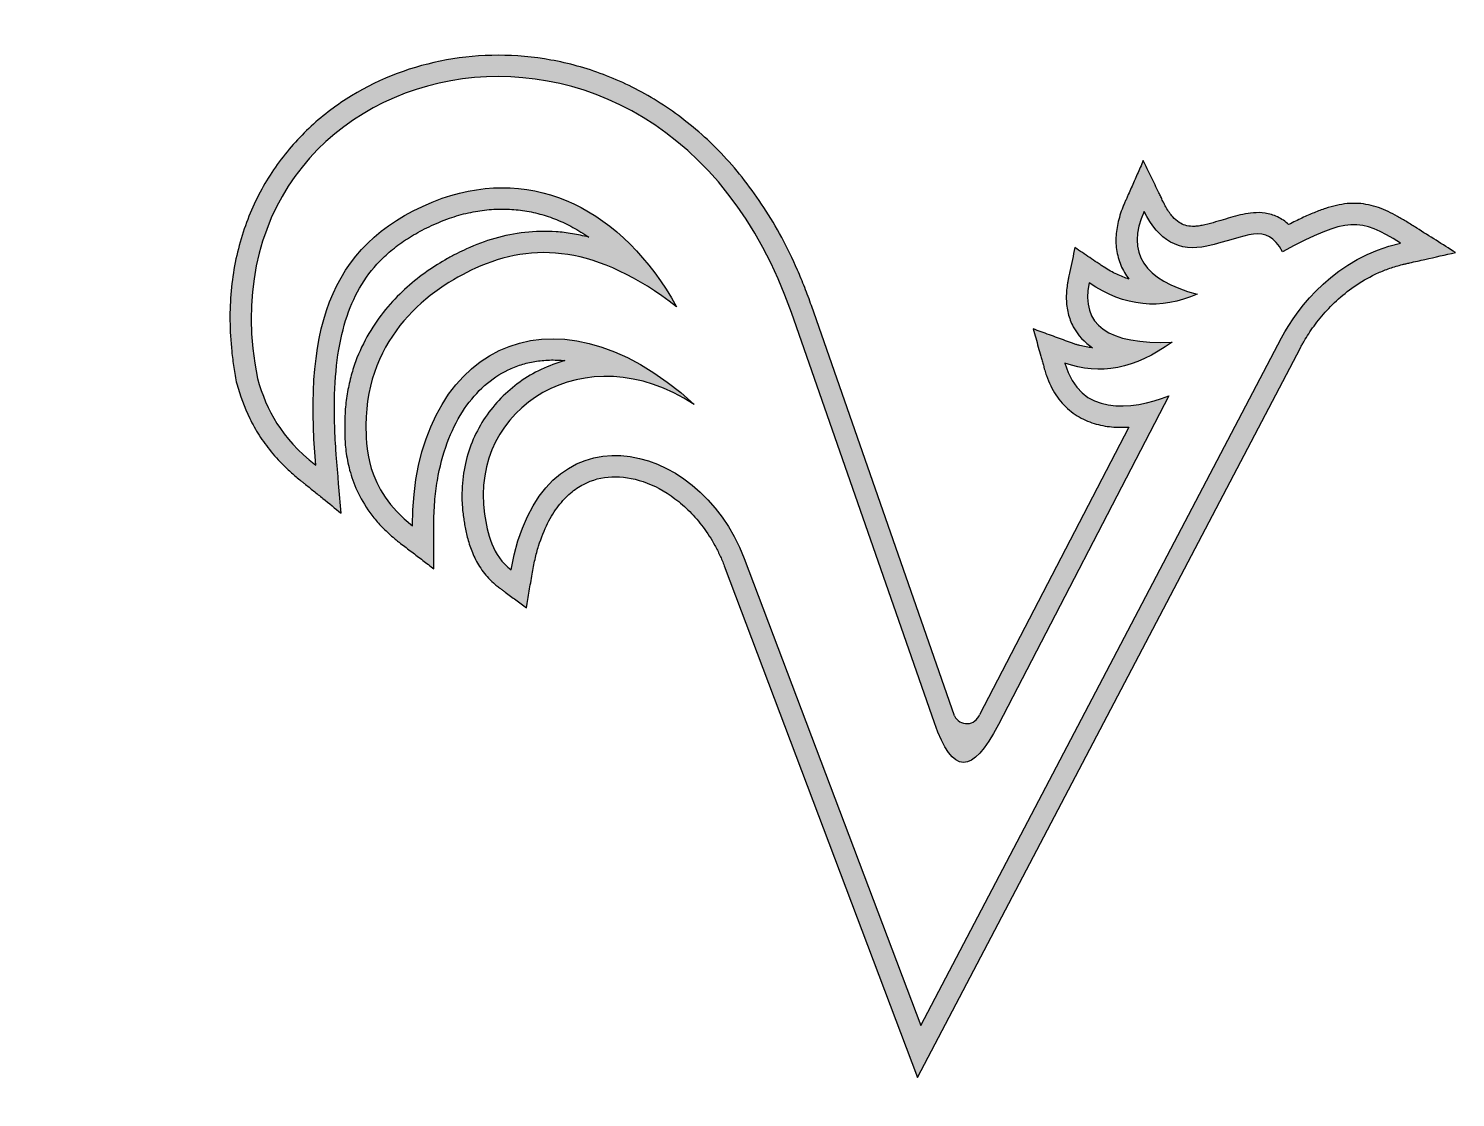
# Model space of a CAD drawing. Header units: millimetres. Extents: x 28 to 615, y 11 to 568.
# Drawn here: x 240.2 to 421.3, y 130.2 to 265.8 of the extents above; entities that cross this region are included whole.
import ezdxf

# ---------------------------------------------------------------- set-up
doc = ezdxf.new("R2010")
doc.units = ezdxf.units.MM
doc.styles.add('SLDTEXTSTYLE0', font='TXT', dxfattribs={"width": 0.605})
doc.dimstyles.new('SLDDIMSTYLE0', dxfattribs={"dimtxt": 12.8415934245, "dimasz": 10, "dimexe": 0, "dimexo": 0.0625, "dimgap": 3.2103983561, "dimtad": 1, "dimdec": 1, "dimrnd": 1e-09, "dimzin": 12, "dimdsep": 46, "dimtxsty": 'SLDTEXTSTYLE0', "dimsah": 1, "dimcen": 0.09, "dimadec": 0, "dimazin": 3, "dimtfac": 1, "dimtdec": 1, "dimtofl": 0, "dimtmove": 0, "dimatfit": 3, "dimfxl": 1, "dimfrac": 2, "dimtolj": 1, "dimtzin": 12, "dimarcsym": 0})

# ---------------------------------------------------------------- blocks, each defined once
blk = doc.blocks.new('_D')
at = {"color": 7, "linetype": 'Continuous', "lineweight": 0}
for p, q in [((235.3420501819, 567.5176386638), (43.9717775261, 567.5176386638)), ((44.9717775261, 35.8140047823), (44.9717775261, 567.5176386638)), ((65.4150593649, 35.8140047823), (43.9717775261, 35.8140047823))]:
    blk.add_line(p, q, dxfattribs=at)
for points in [[(44.9717775261, 567.5176386638), (42.4717775261, 557.5176386638), (47.4717775261, 557.5176386638)], [(44.9717775261, 35.8140047823), (47.4717775261, 45.8140047823), (42.4717775261, 45.8140047823)]]:
    blk.add_solid(points, dxfattribs=at)
at = {"color": 7, "linetype": 'Continuous', "lineweight": 0, "insert": (27.9184853192, 280.1855704345, 0.1), "char_height": 13.2291666667, "attachment_point": 1, "rotation": 90, "style": 'SLDTEXTSTYLE0'}
blk.add_mtext('531.7', dxfattribs=at)

msp = doc.modelspace()

# ---------------------------------------------------------------- hatches: boundary and pattern name
at = {"linetype": 'Continuous'}
h = msp.add_hatch(color=7, dxfattribs=at)
edge = h.paths.add_edge_path(flags=0)
edge.add_spline(control_points=[(367.71297342689, 227.7189013749388), (367.9276911900226, 226.9493098436955), (368.2499023434165, 225.7944671670845), (368.6253445752769, 224.4487445401496), (368.8405555369578, 223.6774832831707), (368.9734931199, 223.2007577612631), (369.069697772102, 222.8563911637461), (369.11974547812, 222.6762885340796), (369.1882993387595, 222.433533241014), (369.2767462886083, 222.1453258468203), (369.5068454235275, 221.4598940838229), (370.0911115276176, 220.0609614003703), (371.3206382046513, 218.2130883400067), (373.2561438761666, 216.596119048517), (375.4345116944226, 215.633163370367), (377.6674338122879, 215.2245101228931), (379.114632316049, 215.223645523047), (379.840918875139, 215.2731911390887)], knot_values=[0.341997511244046, 0.341997511244046, 0.341997511244046, 0.341997511244046, 0.4553556624137721, 0.5120347379986353, 0.5403742757910669, 0.5687138135834985, 0.5828835824797144, 0.5899684669278223, 0.5970533513759301, 0.6112231202721459, 0.6253928891683617, 0.6820719647532247, 0.795430115922951, 0.9087882670926772, 1.022146418262404, 1.13550456943213, 1.248862720601856, 1.248862720601856, 1.248862720601856, 1.248862720601856], weights=[1, 1, 1, 1, 1, 1, 1, 1, 1, 1, 1, 1, 1, 1, 1, 1, 1, 1], degree=3, periodic=0)
edge.add_line((379.840918875139, 215.2731911390887), (360.9001713160018, 178.7818727730696))
edge.add_arc((359.288203212357, 179.3620480130489), 1.71319715043359, 205.4371810931767, 340.20531746020134, ccw=False)
edge.add_line((357.7410889568948, 178.6261934371987), (339.5770170699416, 230.6691429840889))
edge.add_spline(control_points=[(339.5770170699416, 230.6691429840889), (339.3082404513255, 231.4392371292357), (338.7365476110996, 232.9832189717141), (337.5193732727603, 235.9160813469359), (335.8379542515594, 239.3712287468658), (333.5921530595708, 243.1585606394472), (330.3171276344754, 247.742587064756), (325.7497656042708, 252.6021141814266), (319.6847348773861, 257.0656815423898), (313.2187337730629, 260.1931191077771), (304.3074391925635, 262.6389354386796), (293.0758123242651, 262.5919735849721), (282.8525997027467, 258.7541831764962), (275.9659079944192, 253.5923689709191), (271.6342139829206, 248.7241460838564), (268.3291150233578, 242.9231643866693), (266.5893669568169, 237.3836892908119), (265.8915293503155, 232.5795884392863), (265.7332362369272, 228.8034349026745), (265.921640802922, 225.5205344291589), (266.2695466519031, 222.8216990963794), (266.5160552673806, 221.442307684486), (266.6503718537575, 220.760117503983)], knot_values=[-0.001057859506281, -0.001057859506281, -0.001057859506281, -0.001057859506281, 0.0145836695485047, 0.0302251986032904, 0.0615082567128616, 0.0927913148224328, 0.1240743729320041, 0.1866404891511468, 0.2492066053702893, 0.3117727215894319, 0.3743388378085744, 0.4994710702468596, 0.6246033026851446, 0.6871694189042872, 0.7497355351234297, 0.8123016513425723, 0.8748677675617148, 0.9061508256712861, 0.9374338837808573, 0.9687169418904287, 0.9843584709452143, 0.9999999999999999, 0.9999999999999999, 0.9999999999999999, 0.9999999999999999], weights=[1, 1, 1, 1, 1, 1, 1, 1, 1, 1, 1, 1, 1, 1, 1, 1, 1, 1, 1, 1, 1, 1, 1], degree=3, periodic=0)
edge.add_spline(control_points=[(266.6503718537575, 220.760117503983), (267.1056633910129, 219.2582564759739), (267.8749524090289, 217.0597464066005), (269.4510433659374, 214.2159467747806), (270.9684001953286, 212.1363347591885), (272.5468606322838, 210.446367714674), (273.8442906712084, 209.2657853409463), (274.5354045961659, 208.6800713307973), (274.9574534271053, 208.3353672605123), (275.536021934746, 207.8696642270885), (276.4144940652324, 207.1596216940159), (277.9682732958325, 205.9059230493485), (279.1353962440922, 204.963714247669), (279.9130807595299, 204.3360050061447)], knot_values=[-0.3622637008696322, -0.3622637008696322, -0.3622637008696322, -0.3622637008696322, -0.0191053914635262, 0.1524737632395269, 0.3240529179425798, 0.4956320726456329, 0.5814216499971594, 0.6243164386729227, 0.6457638330108043, 0.667211227348686, 0.7530008047002125, 0.838790382051739, 1.010369536754792, 1.010369536754792, 1.010369536754792, 1.010369536754792], weights=[1, 1, 1, 1, 1, 1, 1, 1, 1, 1, 1, 1, 1, 1], degree=3, periodic=0)
edge.add_spline(control_points=[(279.9130807595299, 204.3360050061447), (279.804904439299, 205.5997213316389), (279.6432746390474, 207.4901878956443), (279.4252295183337, 210.0312416779286), (279.2156467988806, 212.5041898037333), (279.0608114670418, 215.408776440535), (279.0197802742212, 219.7590279883751), (279.3890335667793, 224.5963686147667), (280.5358877444447, 229.4722129500404), (282.4005464845053, 233.4827793906674), (284.6016742165172, 236.2390099240824), (286.8415832586348, 238.173740069704), (288.7877687433377, 239.4974272952585), (290.6572308057962, 240.49898000935), (292.298588043126, 241.233696490889), (293.1905523440533, 241.5865893375145), (293.632848240391, 241.7512395549334)], knot_values=[0.0007736218407074, 0.0007736218407074, 0.0007736218407074, 0.0007736218407074, 0.0704725187463429, 0.1053219671991608, 0.1401714156519785, 0.2098703125576141, 0.2795692094632498, 0.4189670032745211, 0.5583647970857922, 0.6977625908970634, 0.8371603847083345, 0.9068592816139701, 0.9765581785196058, 1.046257075425241, 1.081106523878059, 1.115955972330877, 1.115955972330877, 1.115955972330877, 1.115955972330877], weights=[1, 1, 1, 1, 1, 1, 1, 1, 1, 1, 1, 1, 1, 1, 1, 1, 1], degree=3, periodic=0)
edge.add_spline(control_points=[(293.6328482403909, 241.7512395549334), (294.0336085642415, 241.8887478192991), (294.850872615059, 242.1445968718099), (296.4455865917833, 242.5470327298692), (298.4101108153611, 242.8657784267756), (300.7052303062692, 242.961419972738), (302.9433325277948, 242.7817821719688), (305.1244878626898, 242.3339660374222), (307.2532286429628, 241.6192322822664), (309.3164300875345, 240.6464716320321), (310.6746026310894, 239.8051696120195), (311.3208048122012, 239.3552622338997)], knot_values=[0.3838994190909194, 0.3838994190909194, 0.3838994190909194, 0.3838994190909194, 0.4223468327520711, 0.4607942464132228, 0.537689073735526, 0.6145839010578292, 0.6914787283801326, 0.7683735557024358, 0.8452683830247391, 0.9221632103470424, 0.9990580376693456, 0.9990580376693456, 0.9990580376693456, 0.9990580376693456], weights=[1, 1, 1, 1, 1, 1, 1, 1, 1, 1, 1, 1], degree=3, periodic=0)
edge.add_spline(control_points=[(311.3208048122012, 239.3552622338997), (310.6339143794507, 239.5311660952834), (309.2280414909246, 239.8268594232015), (306.5049108653618, 240.1456613246638), (303.178475392147, 240.0723348064426), (299.3819212685678, 239.2982377373571), (296.9796631414977, 238.3924047649295), (295.8144664934407, 237.862183936037)], knot_values=[-7.9328832711e-06, -7.9328832711e-06, -7.9328832711e-06, -7.9328832711e-06, 0.0722655267129088, 0.1445389863090887, 0.2890859055014485, 0.4336328246938083, 0.578179743886168, 0.578179743886168, 0.578179743886168, 0.578179743886168], weights=[1, 1, 1, 1, 1, 1, 1, 1], degree=3, periodic=0)
edge.add_spline(control_points=[(295.8144664934408, 237.862183936037), (295.4151570252668, 237.6804104095207), (294.6425811702015, 237.3097481153924), (292.9825828220193, 236.4255322997495), (290.8394218231941, 235.0911569248354), (288.2492514251323, 233.0692339772037), (285.7837710102287, 230.5900783921484), (283.5864821383254, 227.6141407069428), (282.1128404580642, 224.6991612375768), (281.2303584548601, 222.105941754305), (280.7359874289581, 220.0340309464158), (280.478465394074, 218.2017385787152), (280.3730756782829, 216.680409583707), (280.3551249290288, 215.8912167503484), (280.3551249290288, 215.5000352077175)], knot_values=[0, 0, 0, 0, 0.0625006446083841, 0.1250012892167682, 0.2500025784335365, 0.3750038676503047, 0.5000051568670729, 0.6250064460838411, 0.7500077353006094, 0.8125083799089935, 0.8750090245173776, 0.9375096691257617, 0.9687599914299538, 1.000010313734146, 1.000010313734146, 1.000010313734146, 1.000010313734146], weights=[1, 1, 1, 1, 1, 1, 1, 1, 1, 1, 1, 1, 1, 1, 1], degree=3, periodic=0)
edge.add_spline(control_points=[(280.3551249290288, 215.5000352077175), (280.3551249290288, 215.4093752815195), (280.3546588373972, 215.2406186946789), (280.3547677701932, 214.8026010564404), (280.3631645500869, 214.158020469658), (280.4076887195134, 213.2376216832948), (280.5418998808905, 211.8511861364192), (280.9047201047267, 209.8609928522264), (281.8306927613939, 207.20119894877), (283.1520224265704, 204.8914668448844), (284.6066274784608, 203.0761105912892), (285.6887246753613, 201.9748115740491), (286.547388692663, 201.2255427187081), (286.9953436886817, 200.8626581689383), (287.2682851072684, 200.6500905609727), (287.6294304093441, 200.3751270010656), (288.1514509263109, 199.975735354003), (289.0941706697949, 199.2559750064634), (290.2674988253604, 198.3596355228283), (291.207706957063, 197.6415396461558), (291.6776178220079, 197.2826197440401)], knot_values=[-0.2389591193733929, -0.2389591193733929, -0.2389591193733929, -0.2389591193733929, -0.2002416468929745, -0.1615241744125559, -0.0840892294517189, -0.0066542844908817, 0.0707806604699553, 0.2256505503916295, 0.3805204403133035, 0.5353903302349776, 0.6128252751958148, 0.6902602201566517, 0.7289776926370704, 0.7483364288772796, 0.7580157969973842, 0.7676951651174888, 0.8064126375979075, 0.845130110078326, 0.9225650550391631, 1, 1, 1, 1], weights=[1, 1, 1, 1, 1, 1, 1, 1, 1, 1, 1, 1, 1, 1, 1, 1, 1, 1, 1, 1, 1], degree=3, periodic=0)
edge.add_spline(control_points=[(291.6776178220078, 197.2826197440401), (291.6753859553959, 198.3493556042168), (291.6713540966488, 199.9514642783345), (291.6690444673458, 201.8135739713211), (291.664304385027, 202.8876610722906), (291.6739092250564, 203.857433381122), (291.7230946978961, 205.0716639962395), (291.8741813613562, 206.934718860579), (292.3249945938121, 210.0341614452509), (293.4623347985114, 213.9503806550539), (295.4878821886635, 217.7727463555224), (298.0437989578921, 220.6770870637362), (300.5311415840591, 222.3340037090765), (302.7215731240728, 223.2056498132833), (304.4674887585231, 223.6283858361449), (306.0146375883043, 223.7804740688541), (307.3021520016008, 223.7755329253831), (307.9742766881556, 223.7281655862387), (308.3054076478897, 223.6941043459234)], knot_values=[0.3063940857162561, 0.3063940857162561, 0.3063940857162561, 0.3063940857162561, 0.354933851754103, 0.3792037347730262, 0.3913386762824879, 0.4034736177919496, 0.427743500810873, 0.4520133838297963, 0.500553149867643, 0.5976326819433364, 0.6947122140190299, 0.7917917460947235, 0.8888712781704169, 0.9374110442082636, 0.9859508102461103, 1.034490576283957, 1.05876045930288, 1.083030342321804, 1.083030342321804, 1.083030342321804, 1.083030342321804], weights=[1, 1, 1, 1, 1, 1, 1, 1, 1, 1, 1, 1, 1, 1, 1, 1, 1, 1, 1], degree=3, periodic=0)
edge.add_spline(control_points=[(308.3054076478897, 223.6941043459234), (307.2741548967746, 223.4082897266855), (305.2442092450195, 222.6523349854856), (301.6048275980487, 220.5136255571587), (298.6343089682289, 217.4906938789019), (296.5893553256586, 213.7637530158705), (295.575467659702, 210.6713186350481), (295.2105389627671, 207.8926384015606), (295.227365123272, 205.5913506091713), (295.3441583019604, 204.4026113296696), (295.4277608717108, 203.8176742157673)], knot_values=[-9.0545233304e-06, -9.0545233304e-06, -9.0545233304e-06, -9.0545233304e-06, 0.0757275887179507, 0.1514642319592316, 0.3029375184417936, 0.3786741616830746, 0.4544108049243555, 0.5301474481656366, 0.5680157697862771, 0.6058840914069176, 0.6058840914069176, 0.6058840914069176, 0.6058840914069176], weights=[1, 1, 1, 1, 1, 1, 1, 1, 1, 1, 1], degree=3, periodic=0)
edge.add_spline(control_points=[(295.4277608717108, 203.8176742157673), (295.4625131958539, 203.5750035183431), (295.5342053784856, 203.1034911940817), (295.7223940164466, 202.0590970994752), (296.0538087583687, 200.6655229206035), (296.6961987021469, 198.8964346208434), (297.525583788202, 197.4129688903851), (298.4126849358213, 196.2864206233913), (299.0752169582366, 195.6204696495454), (299.5783277898022, 195.1958558960682), (299.9038685855177, 194.9492722104102), (300.1030535064954, 194.8020405928937), (300.3952987581122, 194.5839830416867), (300.838712667649, 194.254102211065), (301.4012623508671, 193.8352389052119), (302.2966921338142, 193.1687136257142), (302.96931065582, 192.6679970638708), (303.4174905183138, 192.3343688231352)], knot_values=[-0.4916801316656216, -0.4916801316656216, -0.4916801316656216, -0.4916801316656216, -0.3984468198946328, -0.305213508123644, -0.1187468845816663, 0.0677197389603113, 0.2541863625022888, 0.3474196742732776, 0.4406529860442664, 0.4872696419297608, 0.5105779698725079, 0.5338862978152552, 0.5805029537007496, 0.6271196095862439, 0.7203529213572328, 0.8135862331282215, 1.000052856670199, 1.000052856670199, 1.000052856670199, 1.000052856670199], weights=[1, 1, 1, 1, 1, 1, 1, 1, 1, 1, 1, 1, 1, 1, 1, 1, 1, 1], degree=3, periodic=0)
edge.add_spline(control_points=[(303.4174905183138, 192.3343688231352), (303.5363829478673, 193.0444635541844), (303.7150659341659, 194.1134369044906), (303.9519325480244, 195.523409689969), (304.1330259281006, 196.6192018164023), (304.3010343133842, 197.5694063010027), (304.5662659051965, 198.7941594016978), (305.102849004425, 200.7705913244344), (306.0665636678861, 203.1565039350029), (307.4492634270485, 205.3564046940381), (308.9857945139746, 206.9661357692444), (311.1799877200805, 208.4359758362025), (314.188155945827, 209.2135332126392), (318.231959024249, 208.6113615618969), (321.6541143025538, 206.7897041520891), (324.168142866309, 204.5986816713471), (325.8821143989994, 202.6124969436475), (327.1210259399883, 200.6880570709216), (327.9690541633913, 199.0053574617668), (328.3454267451114, 198.1064163357669), (328.5161417541777, 197.6548196214444)], knot_values=[-2.010076467e-07, -2.010076467e-07, -2.010076467e-07, -2.010076467e-07, 0.0333846105291134, 0.0500770162974934, 0.0667694220658733, 0.0834618278342534, 0.1001542336026334, 0.1335390451393934, 0.2003086682129135, 0.2670782912864335, 0.3338479143599534, 0.4006175374334735, 0.5341567835805136, 0.6676960297275536, 0.8012352758745936, 0.8680048989481136, 0.9347745220216336, 1.001544145095153, 1.034928956631914, 1.068313768168674, 1.068313768168674, 1.068313768168674, 1.068313768168674], weights=[1, 1, 1, 1, 1, 1, 1, 1, 1, 1, 1, 1, 1, 1, 1, 1, 1, 1, 1, 1, 1], degree=3, periodic=0)
edge.add_line((328.5161417541777, 197.6548196214444), (353.0407812753273, 132.7809490920592))
edge.add_line((353.0407812753273, 132.7809490920592), (401.6176590573779, 225.3200603334924))
edge.add_spline(control_points=[(401.6176590573779, 225.3200603334924), (401.6917396543515, 225.4613105373042), (401.8399749249696, 225.7358631560145), (402.1772819918666, 226.3264977448998), (402.6567598140632, 227.1000573980257), (403.3302391217046, 228.0742292578211), (404.3566055879578, 229.4031878672239), (405.8804357498113, 231.0730721946975), (408.0917031261633, 232.9419682268945), (410.2538614448198, 234.2744950993681), (412.1848006198492, 235.1451243974655), (413.4768949640149, 235.5940636973844), (414.433961202284, 235.8547466849963), (414.988671991821, 235.9827641233085), (415.6557131969416, 236.1324774585736), (416.4511076127199, 236.312201045241), (418.3917710338113, 236.7496635535587), (420.0007309620065, 237.1126203572829), (421.2905419731645, 237.4034962919552)], knot_values=[-0.2588695509728209, -0.2588695509728209, -0.2588695509728209, -0.2588695509728209, -0.2195287406543768, -0.1801879303359329, -0.1015063096990449, -0.0228246890621568, 0.0558569315747312, 0.2132201728485073, 0.3705834141222833, 0.5279466553960592, 0.6066282760329473, 0.6853098966698354, 0.7246507069882793, 0.7443211121475013, 0.7639915173067233, 0.8033323276251674, 0.8426731379436114, 1.000036379217387, 1.000036379217387, 1.000036379217387, 1.000036379217387], weights=[1, 1, 1, 1, 1, 1, 1, 1, 1, 1, 1, 1, 1, 1, 1, 1, 1, 1, 1], degree=3, periodic=0)
edge.add_spline(control_points=[(421.2905419731645, 237.4034962919552), (420.4715443111112, 237.9202188809896), (418.8353368149891, 238.9529109698768), (416.9865581559213, 240.1180784711919), (415.7657716710248, 240.8899146576481), (414.9214793044568, 241.4178548815624), (413.5350544204046, 242.2379081989938), (411.5881921323028, 243.1947223141986), (408.9521312066772, 243.7732075896658), (406.6539021113142, 243.5422105104491), (404.811868762572, 243.0216274394964), (403.3770883017315, 242.4845766518267), (402.093852175023, 241.9159588343661), (401.0010280704645, 241.3924945668568), (400.4101696864204, 241.097930739451), (400.1217160436852, 240.9519250103414)], knot_values=[0.0857883019634092, 0.0857883019634092, 0.0857883019634092, 0.0857883019634092, 0.2446740282678491, 0.4035597545722892, 0.4432811861483991, 0.4830026177245091, 0.5624454808767291, 0.721331207181169, 0.880216933485609, 1.039102659790049, 1.118545522942269, 1.197988386094489, 1.277431249246709, 1.317152680822819, 1.356874112398929, 1.356874112398929, 1.356874112398929, 1.356874112398929], weights=[1, 1, 1, 1, 1, 1, 1, 1, 1, 1, 1, 1, 1, 1, 1, 1], degree=3, periodic=0)
edge.add_spline(control_points=[(400.1217160436852, 240.9519250103414), (399.7048916660748, 241.3405139523879), (398.7437312482671, 242.0100679331336), (397.1154491765665, 242.4740957555368), (395.6236255395202, 242.4788405453631), (393.8640799602398, 242.1821943424723), (392.2492308757974, 241.6831166336476), (390.5507829347753, 241.1872802317067), (389.6253300153506, 240.9537242017298), (389.1679718944507, 240.8529255151305)], knot_values=[-4.65626160443e-05, -4.65626160443e-05, -4.65626160443e-05, -4.65626160443e-05, 0.1042047091771388, 0.2084559809703217, 0.3127072527635047, 0.4169585245566876, 0.6254610681430535, 0.7297123399362365, 0.8339636117294195, 0.8339636117294195, 0.8339636117294195, 0.8339636117294195], weights=[1, 1, 1, 1, 1, 1, 1, 1, 1, 1], degree=3, periodic=0)
edge.add_spline(control_points=[(389.1679718944507, 240.8529255151305), (388.9517872590664, 240.8051593080886), (388.4910508431385, 240.7283510784913), (387.7437177109801, 240.6975177199206), (386.9855084760639, 240.8199366635454), (386.2224079105214, 241.178386425475), (385.5526187629678, 241.7522324944711), (384.9969587976017, 242.4501115638502), (384.6478352851352, 242.9958178225626), (384.4093904506733, 243.431510118086), (384.2881646739403, 243.670706072022), (384.224752377082, 243.800910458306), (384.0944719532883, 244.0713473307097), (383.9137804665852, 244.4455309950636), (383.5815758178861, 245.1341973095419), (383.1700795882816, 245.9869971381122), (382.5095749787985, 247.3559866544367), (382.0146714161622, 248.3817140887923), (381.6846301756323, 249.0657578678933)], knot_values=[-0.4719245650059863, -0.4719245650059863, -0.4719245650059863, -0.4719245650059863, -0.3799251207564496, -0.2879256765069128, -0.1039267880078392, 0.0800721004912344, 0.264070988990308, 0.3560704332398448, 0.4480698774893815, 0.4940695996141499, 0.5170694606765341, 0.5285693912077262, 0.5400693217389184, 0.5860690438636867, 0.6320687659884551, 0.724068210237992, 0.8160676544875286, 1.000066542986602, 1.000066542986602, 1.000066542986602, 1.000066542986602], weights=[1, 1, 1, 1, 1, 1, 1, 1, 1, 1, 1, 1, 1, 1, 1, 1, 1, 1, 1], degree=3, periodic=0)
edge.add_spline(control_points=[(381.6846301756322, 249.0657578678934), (381.4303094931099, 248.4901881648639), (380.9217032003851, 247.339091432364), (380.28576997288, 245.900007148944), (379.8409389405649, 244.8930402138734), (379.5862499986841, 244.3170224384743), (379.428242140704, 243.9584382259792), (379.2991462457904, 243.6682983274268), (379.1471877086007, 243.3136155264387), (378.9136422248408, 242.7240154743525), (378.5126527059911, 241.5253199646463), (378.174606490414, 239.8198860233422), (378.204748043259, 237.757490992702), (378.7492681860114, 235.7645904697395), (379.4505780491459, 234.5761785208832), (379.8654934350624, 234.0361302611609)], knot_values=[0.4627442327795174, 0.4627442327795174, 0.4627442327795174, 0.4627442327795174, 0.5722924504588986, 0.6818406681382798, 0.7366147769779705, 0.7640018313978156, 0.791388885817661, 0.8050824130275835, 0.8187759402375063, 0.8461629946573517, 0.9009371034970421, 1.010485321176424, 1.120033538855805, 1.229581756535186, 1.339129974214567, 1.339129974214567, 1.339129974214567, 1.339129974214567], weights=[1, 1, 1, 1, 1, 1, 1, 1, 1, 1, 1, 1, 1, 1, 1, 1], degree=3, periodic=0)
edge.add_spline(control_points=[(379.8654934350624, 234.0361302611609), (379.605243160569, 234.1179681005819), (379.098247599493, 234.2976941077504), (378.3127070055903, 234.6384292622345), (377.5229782853255, 235.0448814146825), (376.8424335574916, 235.4496254692903), (376.3191354753263, 235.7955691196358), (375.6658966263324, 236.2382343597085), (374.5836383750439, 236.9675602846511), (373.6351051078419, 237.6082413329509), (373.0073903380465, 238.0319076893271)], knot_values=[-0.2471188154448178, -0.2471188154448178, -0.2471188154448178, -0.2471188154448178, -0.1770985650203646, -0.1070783145959114, -0.0370580641714582, 0.032962186252995, 0.0679723114652215, 0.1029824366774482, 0.1730026871019013, 0.3130431879508077, 0.3130431879508077, 0.3130431879508077, 0.3130431879508077], weights=[1, 1, 1, 1, 1, 1, 1, 1, 1, 1, 1], degree=3, periodic=0)
edge.add_spline(control_points=[(373.0073903380464, 238.0319076893271), (372.9004928858226, 237.5261619258496), (372.6865182512061, 236.5140211217809), (372.4466055730231, 235.3782844642152), (372.2854843083335, 234.6168658114462), (372.2200915840585, 234.3058979114979), (372.1637166261324, 234.0424539867521), (372.0996362479481, 233.7178865358916), (372.0094079113138, 233.1812681811831), (371.9233969127608, 232.4056266909616), (371.8947583849173, 231.1840626892628), (372.080162678117, 229.6750880130996), (372.9378032777541, 227.3765440086302), (374.2363705999048, 226.0008265847089), (375.2351133259748, 225.3306375539831)], knot_values=[0.487034979656347, 0.487034979656347, 0.487034979656347, 0.487034979656347, 0.5817697926473286, 0.6765046056383102, 0.7001883088860557, 0.7238720121338009, 0.7357138637576737, 0.7475557153815464, 0.7712394186292917, 0.8186068251247824, 0.8659742316202732, 0.9607090446112547, 1.055443857602236, 1.2449134835842, 1.2449134835842, 1.2449134835842, 1.2449134835842], weights=[1, 1, 1, 1, 1, 1, 1, 1, 1, 1, 1, 1, 1, 1, 1], degree=3, periodic=0)
edge.add_spline(control_points=[(375.2351133259748, 225.3306375539831), (374.9648927377436, 225.3536176235773), (374.4291067072833, 225.4226522819953), (373.7547558383888, 225.5682168529232), (373.2096998128281, 225.7227194320088), (372.8726019592447, 225.8325389518679), (372.5889600850525, 225.9357652417611), (372.2332803757473, 226.065951979744), (371.6444011728351, 226.2812186989812), (370.7856274357334, 226.5952986652659), (369.4214239731097, 227.0941460040736), (368.3960586098758, 227.4691096448101), (367.71297342689, 227.7189013749388)], knot_values=[-0.3740537231038275, -0.3740537231038275, -0.3740537231038275, -0.3740537231038275, -0.296502728268208, -0.2189517334325886, -0.1801762360147789, -0.1414007385969692, -0.1220129898880644, -0.1026252411791595, -0.0638497437613498, 0.0137012510742696, 0.091252245909889, 0.2463542355811279, 0.2463542355811279, 0.2463542355811279, 0.2463542355811279], weights=[1, 1, 1, 1, 1, 1, 1, 1, 1, 1, 1, 1, 1], degree=3, periodic=0)
edge = h.paths.add_edge_path(flags=0)
edge.add_spline(control_points=[(381.7923728453538, 242.629120473648), (383.5860860749402, 238.9114687819397), (386.2385581119292, 237.4405478840638), (389.7497889563207, 238.2163577800202)], knot_values=[0, 0, 0, 0, 1, 1, 1, 1], weights=[1, 1, 1, 1], degree=3, periodic=0)
edge.add_spline(control_points=[(389.7497889563207, 238.2163577800202), (394.7683043541327, 239.3224051806494), (397.3170476685718, 241.3869599975229), (399.3410754054736, 237.5025434069995)], knot_values=[0, 0, 0, 0, 1, 1, 1, 1], weights=[1, 1, 1, 1], degree=3, periodic=0)
edge.add_spline(control_points=[(399.3410754054736, 237.5025434069995), (407.6720219840572, 241.9277744739551), (409.1765365989589, 241.8540032650985), (414.3311699389233, 238.6018383220733)], knot_values=[0, 0, 0, 0, 1, 1, 1, 1], weights=[1, 1, 1, 1], degree=3, periodic=0)
edge.add_spline(control_points=[(414.3311699389233, 238.6018383220733), (406.1347766725055, 236.7534019762163), (401.3095210612754, 230.5457142555944), (399.2267844166295, 226.5745397839952)], knot_values=[0, 0, 0, 0, 1, 1, 1, 1], weights=[1, 1, 1, 1], degree=3, periodic=0)
edge.add_line((399.2267844166295, 226.5745397839952), (353.4421632249632, 139.3546864965265))
edge.add_line((353.4421632249632, 139.3546864965265), (331.0417061102997, 198.6095576395339))
edge.add_spline(control_points=[(331.0417061102997, 198.6095576395339), (325.1994994078472, 214.0640942127906), (305.0456830538748, 218.409322317554), (301.4844100054215, 197.1393286179558)], knot_values=[0, 0, 0, 0, 1, 1, 1, 1], weights=[1, 1, 1, 1], degree=3, periodic=0)
edge.add_spline(control_points=[(301.4844100054215, 197.1393286179558), (299.0808706803645, 198.9285401905056), (298.4340750306452, 201.8710738625553), (298.1005460441247, 204.2000608804267)], knot_values=[0, 0, 0, 0, 1, 1, 1, 1], weights=[1, 1, 1, 1], degree=3, periodic=0)
edge.add_spline(control_points=[(298.1005460441247, 204.2000608804267), (296.1572950677602, 217.7962890956111), (310.905558151865, 227.1267884693017), (324.7028449702817, 218.1490438076708)], knot_values=[0, 0, 0, 0, 1, 1, 1, 1], weights=[1, 1, 1, 1], degree=3, periodic=0)
edge.add_spline(control_points=[(324.7028449702817, 218.1490438076708), (306.3779837371736, 234.8576909314893), (288.9201903159159, 224.7276632014691), (288.9661704842226, 202.7511283466246)], knot_values=[0, 0, 0, 0, 1, 1, 1, 1], weights=[1, 1, 1, 1], degree=3, periodic=0)
edge.add_spline(control_points=[(288.9661704842226, 202.7511283466246), (282.8977104991003, 207.3862436979329), (283.0551249290286, 213.2733915375818), (283.0551249290288, 215.5000352077174)], knot_values=[0, 0, 0, 0, 1, 1, 1, 1], weights=[1, 1, 1, 1], degree=3, periodic=0)
edge.add_spline(control_points=[(283.0551249290288, 215.5000352077174), (283.0551249290289, 226.8665099594186), (291.2974934970969, 232.8393766490324), (296.9329330085291, 235.4047395945858)], knot_values=[0, 0, 0, 0, 1, 1, 1, 1], weights=[1, 1, 1, 1], degree=3, periodic=0)
edge.add_spline(control_points=[(296.9329330085291, 235.4047395945858), (304.2601779675471, 238.7389904286807), (312.346429069579, 238.3566269799593), (322.4720451757032, 230.5264933967119)], knot_values=[0, 0, 0, 0, 1, 1, 1, 1], weights=[1, 1, 1, 1], degree=3, periodic=0)
edge.add_spline(control_points=[(322.4720451757032, 230.5264933967119), (315.5430070648482, 242.9023832224229), (304.4975977929962, 248.351059933375), (292.7233045470269, 244.2936483129197)], knot_values=[0, 0, 0, 0, 1, 1, 1, 1], weights=[1, 1, 1, 1], degree=3, periodic=0)
edge.add_spline(control_points=[(292.7233045470269, 244.2936483129197), (278.7488617075792, 239.1057659774144), (275.1309578136031, 228.5440244709086), (276.6830099268133, 210.412943756602)], knot_values=[0, 0, 0, 0, 1, 1, 1, 1], weights=[1, 1, 1, 1], degree=3, periodic=0)
edge.add_spline(control_points=[(276.6830099268133, 210.412943756602), (272.1504982893504, 214.0713674305657), (270.5327317167151, 217.2601514758408), (269.2734260106002, 221.4141978562435)], knot_values=[0, 0, 0, 0, 1, 1, 1, 1], weights=[1, 1, 1, 1], degree=3, periodic=0)
edge.add_spline(control_points=[(269.2734260106002, 221.4141978562435), (261.0536557608571, 263.1621807496825), (320.336578310524, 277.6028857583763), (337.0278198382426, 229.7794275948219)], knot_values=[0, 0, 0, 0, 1, 1, 1, 1], weights=[1, 1, 1, 1], degree=3, periodic=0)
edge.add_line((337.0278198382426, 229.7794275948219), (355.1918940486365, 177.7364713908777))
edge.add_spline(control_points=[(355.1918940486365, 177.7364713908777), (357.5159438437359, 171.0794063648894), (359.9441571160107, 171.0783624671222), (363.2965897778784, 177.5380164487426)], knot_values=[0, 0, 0, 0, 1, 1, 1, 1], weights=[1, 1, 1, 1], degree=3, periodic=0)
edge.add_line((363.2965897778784, 177.5380164487426), (384.9276431384378, 219.2124884994345))
edge.add_spline(control_points=[(384.9276431384378, 219.2124884994345), (380.1278425727547, 217.3983450468854), (373.6219553567025, 216.586861749463), (371.7278016419765, 223.3758885931614)], knot_values=[0, 0, 0, 0, 1, 1, 1, 1], weights=[1, 1, 1, 1], degree=3, periodic=0)
edge.add_spline(control_points=[(371.7278016419765, 223.3758885931614), (376.1319049319062, 221.7653887494257), (380.6657151554802, 222.6523733520035), (385.3292323126985, 226.0368424008951)], knot_values=[0, 0, 0, 0, 1, 1, 1, 1], weights=[1, 1, 1, 1], degree=3, periodic=0)
edge.add_spline(control_points=[(385.3292323126985, 226.0368424008951), (377.1946618029195, 225.7078142603018), (373.691569630007, 228.2125711132805), (374.8199557939608, 233.5511129598312)], knot_values=[0, 0, 0, 0, 1, 1, 1, 1], weights=[1, 1, 1, 1], degree=3, periodic=0)
edge.add_spline(control_points=[(374.8199557939608, 233.5511129598312), (379.3023360053308, 230.525799898195), (383.8733785825913, 230.05338708655), (388.5330835257424, 232.1338745248962)], knot_values=[0, 0, 0, 0, 1, 1, 1, 1], weights=[1, 1, 1, 1], degree=3, periodic=0)
edge.add_spline(control_points=[(388.5330835257424, 232.1338745248962), (381.7177353716836, 233.8766744189511), (379.4708318115541, 237.3750897352017), (381.7923728453538, 242.629120473648)], knot_values=[0, 0, 0, 0, 1, 1, 1, 1], weights=[1, 1, 1, 1], degree=3, periodic=0)

# ---------------------------------------------------------------- linework, layer by layer
at = {"color": 179, "linetype": 'Continuous', "lineweight": 15}
for p, q in [((357.7410889569, 178.6261934372), (339.5770170699, 230.6691429841)), ((355.1918940486, 177.7364713909), (337.0278198382, 229.7794275948)), ((353.442163225, 139.3546864965), (399.2267844166, 226.574539784)), ((353.0407812753, 132.7809490921), (401.6176590574, 225.3200603335)), ((384.9276431384, 219.2124884994), (363.2965897779, 177.5380164487)), ((379.8409188751, 215.2731911391), (360.900171316, 178.7818727731)), ((328.5161417542, 197.6548196214), (353.0407812753, 132.7809490921)), ((331.0417061103, 198.6095576395), (353.442163225, 139.3546864965))]:
    msp.add_line(p, q, dxfattribs=at)
msp.add_arc((359.2882032124, 179.362048013), 1.713197150433642, 205.4371810932, 340.2053174602, dxfattribs=at)
for points in [[(337.0278198382426, 229.7794275948219), (320.336578310524, 277.6028857583763), (261.0536557608571, 263.1621807496825), (269.2734260106002, 221.4141978562435)], [(292.7233045470269, 244.2936483129197), (304.4975977929962, 248.351059933375), (315.5430070648482, 242.9023832224229), (322.4720451757032, 230.5264933967119)], [(276.6830099268133, 210.412943756602), (275.1309578136031, 228.5440244709086), (278.7488617075792, 239.1057659774144), (292.7233045470269, 244.2936483129197)], [(381.7923728453538, 242.629120473648), (379.4708318115541, 237.3750897352017), (381.7177353716836, 233.8766744189511), (388.5330835257424, 232.1338745248962)], [(389.7497889563207, 238.2163577800202), (386.2385581119292, 237.4405478840638), (383.5860860749402, 238.9114687819397), (381.7923728453538, 242.629120473648)], [(399.3410754054736, 237.5025434069995), (397.3170476685718, 241.3869599975229), (394.7683043541327, 239.3224051806494), (389.7497889563207, 238.2163577800202)], [(414.3311699389233, 238.6018383220733), (409.1765365989589, 241.8540032650985), (407.6720219840572, 241.9277744739551), (399.3410754054736, 237.5025434069995)], [(322.4720451757032, 230.5264933967119), (312.346429069579, 238.3566269799593), (304.2601779675471, 238.7389904286807), (296.9329330085291, 235.4047395945858)], [(399.2267844166295, 226.5745397839952), (401.3095210612754, 230.5457142555944), (406.1347766725055, 236.7534019762163), (414.3311699389233, 238.6018383220733)], [(296.9329330085291, 235.4047395945858), (291.2974934970969, 232.8393766490324), (283.0551249290289, 226.8665099594186), (283.0551249290288, 215.5000352077174)], [(288.9661704842226, 202.7511283466246), (288.9201903159159, 224.7276632014691), (306.3779837371736, 234.8576909314893), (324.7028449702817, 218.1490438076708)], [(374.8199557939608, 233.5511129598312), (373.691569630007, 228.2125711132805), (377.1946618029195, 225.7078142603018), (385.3292323126985, 226.0368424008951)], [(388.5330835257424, 232.1338745248962), (383.8733785825913, 230.05338708655), (379.3023360053308, 230.525799898195), (374.8199557939608, 233.5511129598312)], [(324.7028449702817, 218.1490438076708), (310.905558151865, 227.1267884693017), (296.1572950677602, 217.7962890956111), (298.1005460441247, 204.2000608804267)], [(385.3292323126985, 226.0368424008951), (380.6657151554802, 222.6523733520035), (376.1319049319062, 221.7653887494257), (371.7278016419765, 223.3758885931614)], [(371.7278016419765, 223.3758885931614), (373.6219553567025, 216.586861749463), (380.1278425727547, 217.3983450468854), (384.9276431384378, 219.2124884994345)], [(269.2734260106002, 221.4141978562435), (270.5327317167151, 217.2601514758408), (272.1504982893504, 214.0713674305657), (276.6830099268133, 210.412943756602)], [(301.4844100054215, 197.1393286179558), (305.0456830538748, 218.409322317554), (325.1994994078472, 214.0640942127906), (331.0417061102997, 198.6095576395339)], [(283.0551249290288, 215.5000352077174), (283.0551249290286, 213.2733915375818), (282.8977104991003, 207.3862436979329), (288.9661704842226, 202.7511283466246)], [(298.1005460441247, 204.2000608804267), (298.4340750306452, 201.8710738625553), (299.0808706803645, 198.9285401905056), (301.4844100054215, 197.1393286179558)], [(363.2965897778784, 177.5380164487426), (359.9441571160107, 171.0783624671222), (357.5159438437359, 171.0794063648894), (355.1918940486365, 177.7364713908777)]]:
    msp.add_open_spline(points, degree=3, dxfattribs=at)
for points, knots in [([(339.5770170699416, 230.6691429840889), (339.3082404513255, 231.4392371292357), (338.7365476110996, 232.9832189717141), (337.5193732727603, 235.9160813469359), (335.8379542515594, 239.3712287468658), (333.5921530595708, 243.1585606394472), (330.3171276344754, 247.742587064756), (325.7497656042708, 252.6021141814266), (319.6847348773861, 257.0656815423898), (313.2187337730629, 260.1931191077771), (304.3074391925635, 262.6389354386796), (293.0758123242651, 262.5919735849721), (282.8525997027467, 258.7541831764962), (275.9659079944192, 253.5923689709191), (271.6342139829206, 248.7241460838564), (268.3291150233578, 242.9231643866693), (266.5893669568169, 237.3836892908119), (265.8915293503155, 232.5795884392863), (265.7332362369272, 228.8034349026745), (265.921640802922, 225.5205344291589), (266.2695466519031, 222.8216990963794), (266.5160552673806, 221.442307684486), (266.6503718537575, 220.760117503983)], [-0.001057859506281, -0.001057859506281, -0.001057859506281, -0.001057859506281, 0.0145836695485047, 0.0302251986032904, 0.0615082567128616, 0.0927913148224328, 0.1240743729320041, 0.1866404891511468, 0.2492066053702893, 0.3117727215894319, 0.3743388378085744, 0.4994710702468596, 0.6246033026851446, 0.6871694189042872, 0.7497355351234297, 0.8123016513425723, 0.8748677675617148, 0.9061508256712861, 0.9374338837808573, 0.9687169418904287, 0.9843584709452143, 0.9999999999999999, 0.9999999999999999, 0.9999999999999999, 0.9999999999999999]), ([(381.6846301756322, 249.0657578678934), (381.4303094931099, 248.4901881648639), (380.9217032003851, 247.339091432364), (380.28576997288, 245.900007148944), (379.8409389405649, 244.8930402138734), (379.5862499986841, 244.3170224384743), (379.428242140704, 243.9584382259792), (379.2991462457904, 243.6682983274268), (379.1471877086007, 243.3136155264387), (378.9136422248408, 242.7240154743525), (378.5126527059911, 241.5253199646463), (378.174606490414, 239.8198860233422), (378.204748043259, 237.757490992702), (378.7492681860114, 235.7645904697395), (379.4505780491459, 234.5761785208832), (379.8654934350624, 234.0361302611609)], [0.4627442327795174, 0.4627442327795174, 0.4627442327795174, 0.4627442327795174, 0.5722924504588986, 0.6818406681382798, 0.7366147769779705, 0.7640018313978156, 0.791388885817661, 0.8050824130275835, 0.8187759402375063, 0.8461629946573517, 0.9009371034970421, 1.010485321176424, 1.120033538855805, 1.229581756535186, 1.339129974214567, 1.339129974214567, 1.339129974214567, 1.339129974214567]), ([(389.1679718944507, 240.8529255151305), (388.9517872590664, 240.8051593080886), (388.4910508431385, 240.7283510784913), (387.7437177109801, 240.6975177199206), (386.9855084760639, 240.8199366635454), (386.2224079105214, 241.178386425475), (385.5526187629678, 241.7522324944711), (384.9969587976017, 242.4501115638502), (384.6478352851352, 242.9958178225626), (384.4093904506733, 243.431510118086), (384.2881646739403, 243.670706072022), (384.224752377082, 243.800910458306), (384.0944719532883, 244.0713473307097), (383.9137804665852, 244.4455309950636), (383.5815758178861, 245.1341973095419), (383.1700795882816, 245.9869971381122), (382.5095749787985, 247.3559866544367), (382.0146714161622, 248.3817140887923), (381.6846301756323, 249.0657578678933)], [-0.4719245650059863, -0.4719245650059863, -0.4719245650059863, -0.4719245650059863, -0.3799251207564496, -0.2879256765069128, -0.1039267880078392, 0.0800721004912344, 0.264070988990308, 0.3560704332398448, 0.4480698774893815, 0.4940695996141499, 0.5170694606765341, 0.5285693912077262, 0.5400693217389184, 0.5860690438636867, 0.6320687659884551, 0.724068210237992, 0.8160676544875286, 1.000066542986602, 1.000066542986602, 1.000066542986602, 1.000066542986602]), ([(293.6328482403909, 241.7512395549334), (294.0336085642415, 241.8887478192991), (294.850872615059, 242.1445968718099), (296.4455865917833, 242.5470327298692), (298.4101108153611, 242.8657784267756), (300.7052303062692, 242.961419972738), (302.9433325277948, 242.7817821719688), (305.1244878626898, 242.3339660374222), (307.2532286429628, 241.6192322822664), (309.3164300875345, 240.6464716320321), (310.6746026310894, 239.8051696120195), (311.3208048122012, 239.3552622338997)], [0.3838994190909194, 0.3838994190909194, 0.3838994190909194, 0.3838994190909194, 0.4223468327520711, 0.4607942464132228, 0.537689073735526, 0.6145839010578292, 0.6914787283801326, 0.7683735557024358, 0.8452683830247391, 0.9221632103470424, 0.9990580376693456, 0.9990580376693456, 0.9990580376693456, 0.9990580376693456]), ([(421.2905419731645, 237.4034962919552), (420.4715443111112, 237.9202188809896), (418.8353368149891, 238.9529109698768), (416.9865581559213, 240.1180784711919), (415.7657716710248, 240.8899146576481), (414.9214793044568, 241.4178548815624), (413.5350544204046, 242.2379081989938), (411.5881921323028, 243.1947223141986), (408.9521312066772, 243.7732075896658), (406.6539021113142, 243.5422105104491), (404.811868762572, 243.0216274394964), (403.3770883017315, 242.4845766518267), (402.093852175023, 241.9159588343661), (401.0010280704645, 241.3924945668568), (400.4101696864204, 241.097930739451), (400.1217160436852, 240.9519250103414)], [0.0857883019634092, 0.0857883019634092, 0.0857883019634092, 0.0857883019634092, 0.2446740282678491, 0.4035597545722892, 0.4432811861483991, 0.4830026177245091, 0.5624454808767291, 0.721331207181169, 0.880216933485609, 1.039102659790049, 1.118545522942269, 1.197988386094489, 1.277431249246709, 1.317152680822819, 1.356874112398929, 1.356874112398929, 1.356874112398929, 1.356874112398929]), ([(279.9130807595299, 204.3360050061447), (279.804904439299, 205.5997213316389), (279.6432746390474, 207.4901878956443), (279.4252295183337, 210.0312416779286), (279.2156467988806, 212.5041898037333), (279.0608114670418, 215.408776440535), (279.0197802742212, 219.7590279883751), (279.3890335667793, 224.5963686147667), (280.5358877444447, 229.4722129500404), (282.4005464845053, 233.4827793906674), (284.6016742165172, 236.2390099240824), (286.8415832586348, 238.173740069704), (288.7877687433377, 239.4974272952585), (290.6572308057962, 240.49898000935), (292.298588043126, 241.233696490889), (293.1905523440533, 241.5865893375145), (293.632848240391, 241.7512395549334)], [0.0007736218407074, 0.0007736218407074, 0.0007736218407074, 0.0007736218407074, 0.0704725187463429, 0.1053219671991608, 0.1401714156519785, 0.2098703125576141, 0.2795692094632498, 0.4189670032745211, 0.5583647970857922, 0.6977625908970634, 0.8371603847083345, 0.9068592816139701, 0.9765581785196058, 1.046257075425241, 1.081106523878059, 1.115955972330877, 1.115955972330877, 1.115955972330877, 1.115955972330877]), ([(400.1217160436852, 240.9519250103414), (399.7048916660748, 241.3405139523879), (398.7437312482671, 242.0100679331336), (397.1154491765665, 242.4740957555368), (395.6236255395202, 242.4788405453631), (393.8640799602398, 242.1821943424723), (392.2492308757974, 241.6831166336476), (390.5507829347753, 241.1872802317067), (389.6253300153506, 240.9537242017298), (389.1679718944507, 240.8529255151305)], [-4.65626160443e-05, -4.65626160443e-05, -4.65626160443e-05, -4.65626160443e-05, 0.1042047091771388, 0.2084559809703217, 0.3127072527635047, 0.4169585245566876, 0.6254610681430535, 0.7297123399362365, 0.8339636117294195, 0.8339636117294195, 0.8339636117294195, 0.8339636117294195]), ([(311.3208048122012, 239.3552622338997), (310.6339143794507, 239.5311660952834), (309.2280414909246, 239.8268594232015), (306.5049108653618, 240.1456613246638), (303.178475392147, 240.0723348064426), (299.3819212685678, 239.2982377373571), (296.9796631414977, 238.3924047649295), (295.8144664934407, 237.862183936037)], [-7.9328832711e-06, -7.9328832711e-06, -7.9328832711e-06, -7.9328832711e-06, 0.0722655267129088, 0.1445389863090887, 0.2890859055014485, 0.4336328246938083, 0.578179743886168, 0.578179743886168, 0.578179743886168, 0.578179743886168]), ([(295.8144664934408, 237.862183936037), (295.4151570252668, 237.6804104095207), (294.6425811702015, 237.3097481153924), (292.9825828220193, 236.4255322997495), (290.8394218231941, 235.0911569248354), (288.2492514251323, 233.0692339772037), (285.7837710102287, 230.5900783921484), (283.5864821383254, 227.6141407069428), (282.1128404580642, 224.6991612375768), (281.2303584548601, 222.105941754305), (280.7359874289581, 220.0340309464158), (280.478465394074, 218.2017385787152), (280.3730756782829, 216.680409583707), (280.3551249290288, 215.8912167503484), (280.3551249290288, 215.5000352077175)], [0, 0, 0, 0, 0.0625006446083841, 0.1250012892167682, 0.2500025784335365, 0.3750038676503047, 0.5000051568670729, 0.6250064460838411, 0.7500077353006094, 0.8125083799089935, 0.8750090245173776, 0.9375096691257617, 0.9687599914299538, 1.000010313734146, 1.000010313734146, 1.000010313734146, 1.000010313734146]), ([(373.0073903380464, 238.0319076893271), (372.9004928858226, 237.5261619258496), (372.6865182512061, 236.5140211217809), (372.4466055730231, 235.3782844642152), (372.2854843083335, 234.6168658114462), (372.2200915840585, 234.3058979114979), (372.1637166261324, 234.0424539867521), (372.0996362479481, 233.7178865358916), (372.0094079113138, 233.1812681811831), (371.9233969127608, 232.4056266909616), (371.8947583849173, 231.1840626892628), (372.080162678117, 229.6750880130996), (372.9378032777541, 227.3765440086302), (374.2363705999048, 226.0008265847089), (375.2351133259748, 225.3306375539831)], [0.487034979656347, 0.487034979656347, 0.487034979656347, 0.487034979656347, 0.5817697926473286, 0.6765046056383102, 0.7001883088860557, 0.7238720121338009, 0.7357138637576737, 0.7475557153815464, 0.7712394186292917, 0.8186068251247824, 0.8659742316202732, 0.9607090446112547, 1.055443857602236, 1.2449134835842, 1.2449134835842, 1.2449134835842, 1.2449134835842]), ([(379.8654934350624, 234.0361302611609), (379.605243160569, 234.1179681005819), (379.098247599493, 234.2976941077504), (378.3127070055903, 234.6384292622345), (377.5229782853255, 235.0448814146825), (376.8424335574916, 235.4496254692903), (376.3191354753263, 235.7955691196358), (375.6658966263324, 236.2382343597085), (374.5836383750439, 236.9675602846511), (373.6351051078419, 237.6082413329509), (373.0073903380465, 238.0319076893271)], [-0.2471188154448178, -0.2471188154448178, -0.2471188154448178, -0.2471188154448178, -0.1770985650203646, -0.1070783145959114, -0.0370580641714582, 0.032962186252995, 0.0679723114652215, 0.1029824366774482, 0.1730026871019013, 0.3130431879508077, 0.3130431879508077, 0.3130431879508077, 0.3130431879508077]), ([(401.6176590573779, 225.3200603334924), (401.6917396543515, 225.4613105373042), (401.8399749249696, 225.7358631560145), (402.1772819918666, 226.3264977448998), (402.6567598140632, 227.1000573980257), (403.3302391217046, 228.0742292578211), (404.3566055879578, 229.4031878672239), (405.8804357498113, 231.0730721946975), (408.0917031261633, 232.9419682268945), (410.2538614448198, 234.2744950993681), (412.1848006198492, 235.1451243974655), (413.4768949640149, 235.5940636973844), (414.433961202284, 235.8547466849963), (414.988671991821, 235.9827641233085), (415.6557131969416, 236.1324774585736), (416.4511076127199, 236.312201045241), (418.3917710338113, 236.7496635535587), (420.0007309620065, 237.1126203572829), (421.2905419731645, 237.4034962919552)], [-0.2588695509728209, -0.2588695509728209, -0.2588695509728209, -0.2588695509728209, -0.2195287406543768, -0.1801879303359329, -0.1015063096990449, -0.0228246890621568, 0.0558569315747312, 0.2132201728485073, 0.3705834141222833, 0.5279466553960592, 0.6066282760329473, 0.6853098966698354, 0.7246507069882793, 0.7443211121475013, 0.7639915173067233, 0.8033323276251674, 0.8426731379436114, 1.000036379217387, 1.000036379217387, 1.000036379217387, 1.000036379217387]), ([(375.2351133259748, 225.3306375539831), (374.9648927377436, 225.3536176235773), (374.4291067072833, 225.4226522819953), (373.7547558383888, 225.5682168529232), (373.2096998128281, 225.7227194320088), (372.8726019592447, 225.8325389518679), (372.5889600850525, 225.9357652417611), (372.2332803757473, 226.065951979744), (371.6444011728351, 226.2812186989812), (370.7856274357334, 226.5952986652659), (369.4214239731097, 227.0941460040736), (368.3960586098758, 227.4691096448101), (367.71297342689, 227.7189013749388)], [-0.3740537231038275, -0.3740537231038275, -0.3740537231038275, -0.3740537231038275, -0.296502728268208, -0.2189517334325886, -0.1801762360147789, -0.1414007385969692, -0.1220129898880644, -0.1026252411791595, -0.0638497437613498, 0.0137012510742696, 0.091252245909889, 0.2463542355811279, 0.2463542355811279, 0.2463542355811279, 0.2463542355811279]), ([(367.71297342689, 227.7189013749388), (367.9276911900226, 226.9493098436955), (368.2499023434165, 225.7944671670845), (368.6253445752769, 224.4487445401496), (368.8405555369578, 223.6774832831707), (368.9734931199, 223.2007577612631), (369.069697772102, 222.8563911637461), (369.11974547812, 222.6762885340796), (369.1882993387595, 222.433533241014), (369.2767462886083, 222.1453258468203), (369.5068454235275, 221.4598940838229), (370.0911115276176, 220.0609614003703), (371.3206382046513, 218.2130883400067), (373.2561438761666, 216.596119048517), (375.4345116944226, 215.633163370367), (377.6674338122879, 215.2245101228931), (379.114632316049, 215.223645523047), (379.840918875139, 215.2731911390887)], [0.341997511244046, 0.341997511244046, 0.341997511244046, 0.341997511244046, 0.4553556624137721, 0.5120347379986353, 0.5403742757910669, 0.5687138135834985, 0.5828835824797144, 0.5899684669278223, 0.5970533513759301, 0.6112231202721459, 0.6253928891683617, 0.6820719647532247, 0.795430115922951, 0.9087882670926772, 1.022146418262404, 1.13550456943213, 1.248862720601856, 1.248862720601856, 1.248862720601856, 1.248862720601856]), ([(291.6776178220078, 197.2826197440401), (291.6753859553959, 198.3493556042168), (291.6713540966488, 199.9514642783345), (291.6690444673458, 201.8135739713211), (291.664304385027, 202.8876610722906), (291.6739092250564, 203.857433381122), (291.7230946978961, 205.0716639962395), (291.8741813613562, 206.934718860579), (292.3249945938121, 210.0341614452509), (293.4623347985114, 213.9503806550539), (295.4878821886635, 217.7727463555224), (298.0437989578921, 220.6770870637362), (300.5311415840591, 222.3340037090765), (302.7215731240728, 223.2056498132833), (304.4674887585231, 223.6283858361449), (306.0146375883043, 223.7804740688541), (307.3021520016008, 223.7755329253831), (307.9742766881556, 223.7281655862387), (308.3054076478897, 223.6941043459234)], [0.3063940857162561, 0.3063940857162561, 0.3063940857162561, 0.3063940857162561, 0.354933851754103, 0.3792037347730262, 0.3913386762824879, 0.4034736177919496, 0.427743500810873, 0.4520133838297963, 0.500553149867643, 0.5976326819433364, 0.6947122140190299, 0.7917917460947235, 0.8888712781704169, 0.9374110442082636, 0.9859508102461103, 1.034490576283957, 1.05876045930288, 1.083030342321804, 1.083030342321804, 1.083030342321804, 1.083030342321804]), ([(308.3054076478897, 223.6941043459234), (307.2741548967746, 223.4082897266855), (305.2442092450195, 222.6523349854856), (301.6048275980487, 220.5136255571587), (298.6343089682289, 217.4906938789019), (296.5893553256586, 213.7637530158705), (295.575467659702, 210.6713186350481), (295.2105389627671, 207.8926384015606), (295.227365123272, 205.5913506091713), (295.3441583019604, 204.4026113296696), (295.4277608717108, 203.8176742157673)], [-9.0545233304e-06, -9.0545233304e-06, -9.0545233304e-06, -9.0545233304e-06, 0.0757275887179507, 0.1514642319592316, 0.3029375184417936, 0.3786741616830746, 0.4544108049243555, 0.5301474481656366, 0.5680157697862771, 0.6058840914069176, 0.6058840914069176, 0.6058840914069176, 0.6058840914069176]), ([(266.6503718537575, 220.760117503983), (267.1056633910129, 219.2582564759739), (267.8749524090289, 217.0597464066005), (269.4510433659374, 214.2159467747806), (270.9684001953286, 212.1363347591885), (272.5468606322838, 210.446367714674), (273.8442906712084, 209.2657853409463), (274.5354045961659, 208.6800713307973), (274.9574534271053, 208.3353672605123), (275.536021934746, 207.8696642270885), (276.4144940652324, 207.1596216940159), (277.9682732958325, 205.9059230493485), (279.1353962440922, 204.963714247669), (279.9130807595299, 204.3360050061447)], [-0.3622637008696322, -0.3622637008696322, -0.3622637008696322, -0.3622637008696322, -0.0191053914635262, 0.1524737632395269, 0.3240529179425798, 0.4956320726456329, 0.5814216499971594, 0.6243164386729227, 0.6457638330108043, 0.667211227348686, 0.7530008047002125, 0.838790382051739, 1.010369536754792, 1.010369536754792, 1.010369536754792, 1.010369536754792]), ([(280.3551249290288, 215.5000352077175), (280.3551249290288, 215.4093752815195), (280.3546588373972, 215.2406186946789), (280.3547677701932, 214.8026010564404), (280.3631645500869, 214.158020469658), (280.4076887195134, 213.2376216832948), (280.5418998808905, 211.8511861364192), (280.9047201047267, 209.8609928522264), (281.8306927613939, 207.20119894877), (283.1520224265704, 204.8914668448844), (284.6066274784608, 203.0761105912892), (285.6887246753613, 201.9748115740491), (286.547388692663, 201.2255427187081), (286.9953436886817, 200.8626581689383), (287.2682851072684, 200.6500905609727), (287.6294304093441, 200.3751270010656), (288.1514509263109, 199.975735354003), (289.0941706697949, 199.2559750064634), (290.2674988253604, 198.3596355228283), (291.207706957063, 197.6415396461558), (291.6776178220079, 197.2826197440401)], [-0.2389591193733929, -0.2389591193733929, -0.2389591193733929, -0.2389591193733929, -0.2002416468929745, -0.1615241744125559, -0.0840892294517189, -0.0066542844908817, 0.0707806604699553, 0.2256505503916295, 0.3805204403133035, 0.5353903302349776, 0.6128252751958148, 0.6902602201566517, 0.7289776926370704, 0.7483364288772796, 0.7580157969973842, 0.7676951651174888, 0.8064126375979075, 0.845130110078326, 0.9225650550391631, 1, 1, 1, 1]), ([(303.4174905183138, 192.3343688231352), (303.5363829478673, 193.0444635541844), (303.7150659341659, 194.1134369044906), (303.9519325480244, 195.523409689969), (304.1330259281006, 196.6192018164023), (304.3010343133842, 197.5694063010027), (304.5662659051965, 198.7941594016978), (305.102849004425, 200.7705913244344), (306.0665636678861, 203.1565039350029), (307.4492634270485, 205.3564046940381), (308.9857945139746, 206.9661357692444), (311.1799877200805, 208.4359758362025), (314.188155945827, 209.2135332126392), (318.231959024249, 208.6113615618969), (321.6541143025538, 206.7897041520891), (324.168142866309, 204.5986816713471), (325.8821143989994, 202.6124969436475), (327.1210259399883, 200.6880570709216), (327.9690541633913, 199.0053574617668), (328.3454267451114, 198.1064163357669), (328.5161417541777, 197.6548196214444)], [-2.010076467e-07, -2.010076467e-07, -2.010076467e-07, -2.010076467e-07, 0.0333846105291134, 0.0500770162974934, 0.0667694220658733, 0.0834618278342534, 0.1001542336026334, 0.1335390451393934, 0.2003086682129135, 0.2670782912864335, 0.3338479143599534, 0.4006175374334735, 0.5341567835805136, 0.6676960297275536, 0.8012352758745936, 0.8680048989481136, 0.9347745220216336, 1.001544145095153, 1.034928956631914, 1.068313768168674, 1.068313768168674, 1.068313768168674, 1.068313768168674]), ([(295.4277608717108, 203.8176742157673), (295.4625131958539, 203.5750035183431), (295.5342053784856, 203.1034911940817), (295.7223940164466, 202.0590970994752), (296.0538087583687, 200.6655229206035), (296.6961987021469, 198.8964346208434), (297.525583788202, 197.4129688903851), (298.4126849358213, 196.2864206233913), (299.0752169582366, 195.6204696495454), (299.5783277898022, 195.1958558960682), (299.9038685855177, 194.9492722104102), (300.1030535064954, 194.8020405928937), (300.3952987581122, 194.5839830416867), (300.838712667649, 194.254102211065), (301.4012623508671, 193.8352389052119), (302.2966921338142, 193.1687136257142), (302.96931065582, 192.6679970638708), (303.4174905183138, 192.3343688231352)], [-0.4916801316656216, -0.4916801316656216, -0.4916801316656216, -0.4916801316656216, -0.3984468198946328, -0.305213508123644, -0.1187468845816663, 0.0677197389603113, 0.2541863625022888, 0.3474196742732776, 0.4406529860442664, 0.4872696419297608, 0.5105779698725079, 0.5338862978152552, 0.5805029537007496, 0.6271196095862439, 0.7203529213572328, 0.8135862331282215, 1.000052856670199, 1.000052856670199, 1.000052856670199, 1.000052856670199])]:
    msp.add_open_spline(points, degree=3, knots=knots, dxfattribs=at)

# ---------------------------------------------------------------- dimensions: what is measured, and where the dimension line sits
at = {"color": 7, "linetype": 'Continuous', "lineweight": 0}
dim = msp.add_linear_dim(base=(44.9717775261, 567.5176386638), p1=(75.4150593649, 35.8140047823), p2=(245.3420501819, 567.5176386638), angle=90, dimstyle='SLDDIMSTYLE0', dxfattribs=at)
dim.commit()
dim.dimension.update_dxf_attribs({"geometry": '_D', "text_midpoint": (44.9717775261, 308.1138110317), "dimtype": 160})

doc.saveas('drawing.dxf')
